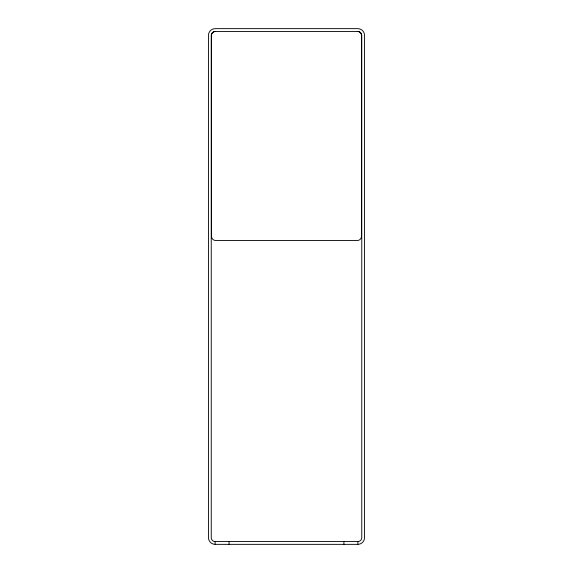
<?xml version="1.0" encoding="UTF-8"?>
<svg xmlns="http://www.w3.org/2000/svg" width="573" height="573" viewBox="0 0 573 573"><rect width="100%" height="100%" fill="white"/><g stroke="black" fill="none" stroke-linecap="round" stroke-linejoin="round"><path stroke-width="0.86" d="M215.14 541.564L357.86 541.564A3.904 3.904 0 0 0 361.764 537.66L361.764 35.34A3.904 3.904 0 0 0 357.86 31.436L215.14 31.436A3.904 3.904 0 0 0 211.236 35.34L211.236 537.66A3.904 3.904 0 0 0 215.14 541.564L215.14 544.35L357.86 544.35A6.69 6.69 0 0 0 364.55 537.66L364.55 35.34A6.69 6.69 0 0 0 357.86 28.65L215.14 28.65A6.69 6.69 0 0 0 208.45 35.34L208.45 537.66A6.69 6.69 0 0 0 215.14 544.35M357.86 541.564L357.86 544.35M343.922 541.564L343.922 544.35M229.078 541.564L229.078 544.35M215.699 31.436A4.183 4.183 0 0 0 211.516 35.619L211.516 236.327A4.183 4.183 0 0 0 215.699 240.502L357.301 240.502A4.183 4.183 0 0 0 361.484 236.327L361.484 35.619A4.183 4.183 0 0 0 357.301 31.436"/></g></svg>
